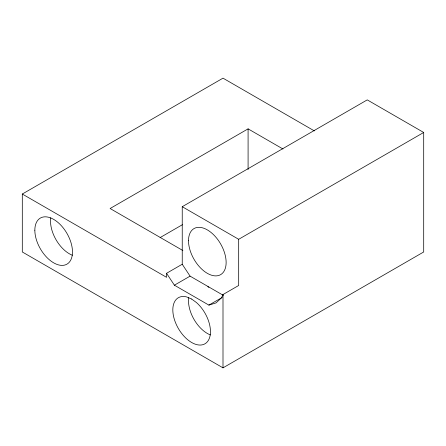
<?xml version="1.0" encoding="UTF-8"?>
<svg xmlns="http://www.w3.org/2000/svg" width="446" height="446" viewBox="0 0 446 446"><rect width="100%" height="100%" fill="white"/><g stroke="black" fill="none" stroke-linecap="round" stroke-linejoin="round"><path stroke-width="0.67" d="M423.7 132.473L238.682 239.296L238.682 285.485L223 294.538L221.517 297.822L216.031 302.906L208.89 305.109L174.392 285.195L166.553 273.292L182.236 264.238L182.236 206.704L367.253 99.882L423.7 132.473L423.7 251.968L223 367.844L22.3 251.968L22.3 194.032L223 78.156L314.358 130.907M282.97 148.992L248.088 128.855L110.106 208.516L182.877 250.529M160.12 237.579L182.408 224.706M174.392 285.195L190.074 276.141L223.379 295.375M208.89 305.109L222.158 297.449M182.236 206.704L238.682 239.296M22.3 194.032L166.553 277.317L166.553 273.292M190.074 276.141L182.236 264.238M248.088 128.855L248.088 169.547M223 294.538L223 367.844M207.836 286.672A31.042 17.924 60 0 1 208.879 287.33M210.389 334.924A26.609 15.365 60 0 1 188.758 297.454M72.408 255.257A26.609 15.365 60 0 1 50.777 217.793M191.641 299.043L186.768 296.969A26.609 15.365 60 0 0 176.226 324.331A26.609 15.365 60 0 0 207.055 342.127A26.609 15.365 60 0 0 196.513 302.594L191.641 299.043M188.507 240.74A26.609 15.365 60 0 0 216.728 275.851A26.609 15.365 60 0 0 216.728 238.22A26.609 15.365 60 0 0 188.507 240.74M34.844 230.242A26.609 15.365 60 0 0 63.07 265.353A26.609 15.365 60 0 0 63.07 227.722A26.609 15.365 60 0 0 34.844 230.242"/></g></svg>
